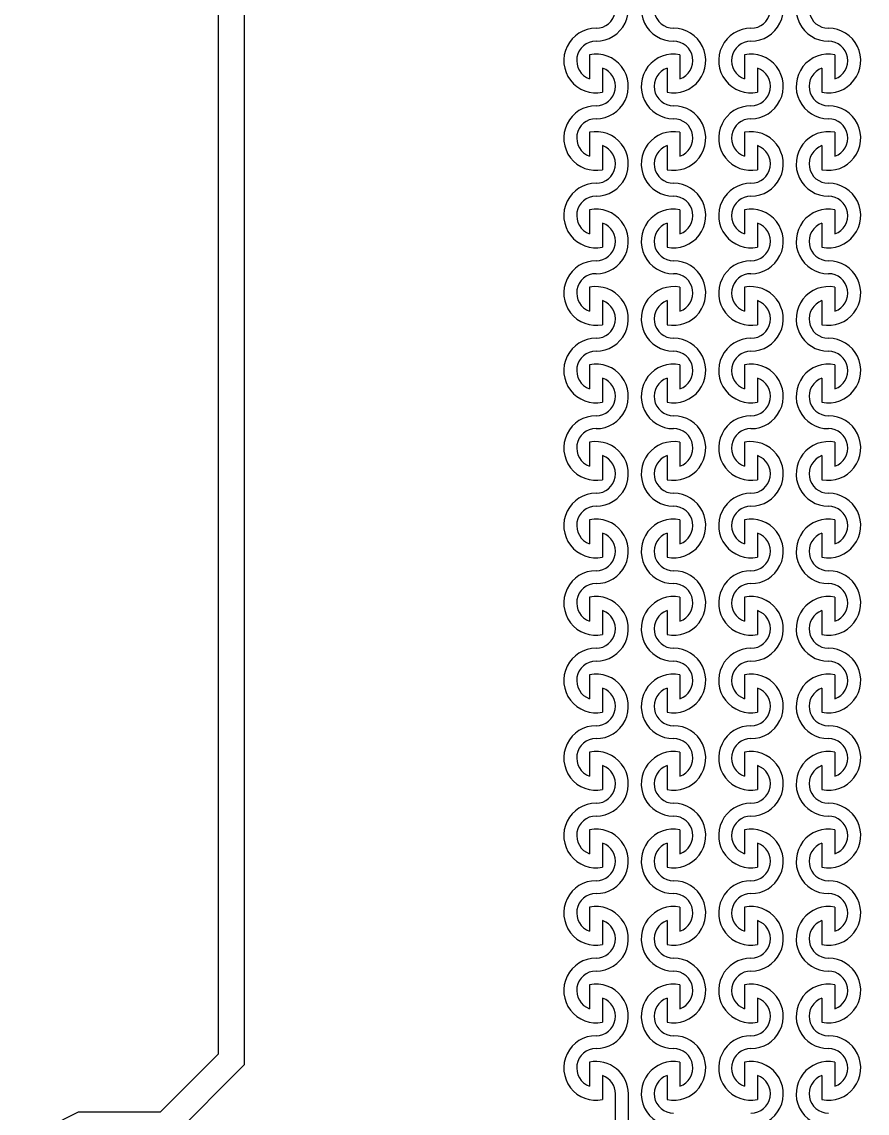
# Model space of a CAD drawing. Header units: millimetres. Extents: x 40661 to 310350, y 5158 to 133158.
# Drawn here: x 103112 to 106386, y 56996 to 61221 of the extents above; entities that cross this region are included whole.
import ezdxf

# ---------------------------------------------------------------- set-up
doc = ezdxf.new("R2010")
doc.units = ezdxf.units.MM
doc.layers.add('Clear', color=150, linetype='Continuous')

msp = doc.modelspace()

# ---------------------------------------------------------------- linework, layer by layer
for radius in [25000, 25000, 15000, 15000]:
    msp.add_circle((115660.5, 56821.1), radius)
at = {"layer": 'Clear'}
for p, q in [((103874.1, 57225.4), (103874.1, 63662.5)), ((103874.1, 57225.4), (103874.1, 63662.5)), ((103974.1, 57184), (103974.1, 63621.1)), ((103974.1, 57184), (103974.1, 63621.1)), ((105311.2, 61093.6), (105311.2, 61000.4)), ((105311.2, 61093.6), (105311.2, 61000.4)), ((105311.2, 61093.6), (105311.2, 61000.4)), ((105311.2, 61093.6), (105311.2, 61000.4)), ((105661.2, 61093.6), (105661.2, 61000.4)), ((105661.2, 61093.6), (105661.2, 61000.4)), ((105661.2, 61093.6), (105661.2, 61000.4)), ((105661.2, 61093.6), (105661.2, 61000.4)), ((105911.2, 61093.6), (105911.2, 61000.4)), ((105911.2, 61093.6), (105911.2, 61000.4)), ((105911.2, 61093.6), (105911.2, 61000.4)), ((105911.2, 61093.6), (105911.2, 61000.4)), ((106261.2, 61093.6), (106261.2, 61000.4)), ((106261.2, 61093.6), (106261.2, 61000.4)), ((106261.2, 61093.6), (106261.2, 61000.4)), ((106261.2, 61093.6), (106261.2, 61000.4)), ((105361.2, 61041.8), (105361.2, 60948.6)), ((105361.2, 61041.8), (105361.2, 60948.6)), ((105361.2, 61041.8), (105361.2, 60948.6)), ((105361.2, 61041.8), (105361.2, 60948.6)), ((105611.2, 61041.8), (105611.2, 60948.6)), ((105611.2, 61041.8), (105611.2, 60948.6)), ((105611.2, 61041.8), (105611.2, 60948.6)), ((105611.2, 61041.8), (105611.2, 60948.6)), ((105961.2, 61041.8), (105961.2, 60948.6)), ((105961.2, 61041.8), (105961.2, 60948.6)), ((105961.2, 61041.8), (105961.2, 60948.6)), ((105961.2, 61041.8), (105961.2, 60948.6)), ((106211.2, 61041.8), (106211.2, 60948.6)), ((106211.2, 61041.8), (106211.2, 60948.6)), ((106211.2, 61041.8), (106211.2, 60948.6)), ((106211.2, 61041.8), (106211.2, 60948.6)), ((105311.2, 60793.6), (105311.2, 60700.4)), ((105311.2, 60793.6), (105311.2, 60700.4)), ((105311.2, 60793.6), (105311.2, 60700.4)), ((105311.2, 60793.6), (105311.2, 60700.4)), ((105661.2, 60793.6), (105661.2, 60700.4)), ((105661.2, 60793.6), (105661.2, 60700.4)), ((105661.2, 60793.6), (105661.2, 60700.4)), ((105661.2, 60793.6), (105661.2, 60700.4)), ((105911.2, 60793.6), (105911.2, 60700.4)), ((105911.2, 60793.6), (105911.2, 60700.4)), ((105911.2, 60793.6), (105911.2, 60700.4)), ((105911.2, 60793.6), (105911.2, 60700.4)), ((106261.2, 60793.6), (106261.2, 60700.4)), ((106261.2, 60793.6), (106261.2, 60700.4)), ((106261.2, 60793.6), (106261.2, 60700.4)), ((106261.2, 60793.6), (106261.2, 60700.4)), ((105361.2, 60741.8), (105361.2, 60648.6)), ((105361.2, 60741.8), (105361.2, 60648.6)), ((105361.2, 60741.8), (105361.2, 60648.6)), ((105361.2, 60741.8), (105361.2, 60648.6)), ((105611.2, 60741.8), (105611.2, 60648.6)), ((105611.2, 60741.8), (105611.2, 60648.6)), ((105611.2, 60741.8), (105611.2, 60648.6)), ((105611.2, 60741.8), (105611.2, 60648.6)), ((105961.2, 60741.8), (105961.2, 60648.6)), ((105961.2, 60741.8), (105961.2, 60648.6)), ((105961.2, 60741.8), (105961.2, 60648.6)), ((105961.2, 60741.8), (105961.2, 60648.6)), ((106211.2, 60741.8), (106211.2, 60648.6)), ((106211.2, 60741.8), (106211.2, 60648.6)), ((106211.2, 60741.8), (106211.2, 60648.6)), ((106211.2, 60741.8), (106211.2, 60648.6)), ((105311.2, 60493.6), (105311.2, 60400.4)), ((105311.2, 60493.6), (105311.2, 60400.4)), ((105311.2, 60493.6), (105311.2, 60400.4)), ((105311.2, 60493.6), (105311.2, 60400.4)), ((105661.2, 60493.6), (105661.2, 60400.4)), ((105661.2, 60493.6), (105661.2, 60400.4)), ((105661.2, 60493.6), (105661.2, 60400.4)), ((105661.2, 60493.6), (105661.2, 60400.4)), ((105911.2, 60493.6), (105911.2, 60400.4)), ((105911.2, 60493.6), (105911.2, 60400.4)), ((105911.2, 60493.6), (105911.2, 60400.4)), ((105911.2, 60493.6), (105911.2, 60400.4)), ((106261.2, 60493.6), (106261.2, 60400.4)), ((106261.2, 60493.6), (106261.2, 60400.4)), ((106261.2, 60493.6), (106261.2, 60400.4)), ((106261.2, 60493.6), (106261.2, 60400.4)), ((105361.2, 60441.8), (105361.2, 60348.6)), ((105361.2, 60441.8), (105361.2, 60348.6)), ((105361.2, 60441.8), (105361.2, 60348.6)), ((105361.2, 60441.8), (105361.2, 60348.6)), ((105611.2, 60441.8), (105611.2, 60348.6)), ((105611.2, 60441.8), (105611.2, 60348.6)), ((105611.2, 60441.8), (105611.2, 60348.6)), ((105611.2, 60441.8), (105611.2, 60348.6)), ((105961.2, 60441.8), (105961.2, 60348.6)), ((105961.2, 60441.8), (105961.2, 60348.6)), ((105961.2, 60441.8), (105961.2, 60348.6)), ((105961.2, 60441.8), (105961.2, 60348.6)), ((106211.2, 60441.8), (106211.2, 60348.6)), ((106211.2, 60441.8), (106211.2, 60348.6)), ((106211.2, 60441.8), (106211.2, 60348.6)), ((106211.2, 60441.8), (106211.2, 60348.6)), ((105311.2, 60193.6), (105311.2, 60100.4)), ((105311.2, 60193.6), (105311.2, 60100.4)), ((105311.2, 60193.6), (105311.2, 60100.4)), ((105311.2, 60193.6), (105311.2, 60100.4)), ((105661.2, 60193.6), (105661.2, 60100.4)), ((105661.2, 60193.6), (105661.2, 60100.4)), ((105661.2, 60193.6), (105661.2, 60100.4)), ((105661.2, 60193.6), (105661.2, 60100.4)), ((105911.2, 60193.6), (105911.2, 60100.4)), ((105911.2, 60193.6), (105911.2, 60100.4)), ((105911.2, 60193.6), (105911.2, 60100.4)), ((105911.2, 60193.6), (105911.2, 60100.4)), ((106261.2, 60193.6), (106261.2, 60100.4)), ((106261.2, 60193.6), (106261.2, 60100.4)), ((106261.2, 60193.6), (106261.2, 60100.4)), ((106261.2, 60193.6), (106261.2, 60100.4)), ((105361.2, 60141.8), (105361.2, 60048.6)), ((105361.2, 60141.8), (105361.2, 60048.6)), ((105361.2, 60141.8), (105361.2, 60048.6)), ((105361.2, 60141.8), (105361.2, 60048.6)), ((105611.2, 60141.8), (105611.2, 60048.6)), ((105611.2, 60141.8), (105611.2, 60048.6)), ((105611.2, 60141.8), (105611.2, 60048.6)), ((105611.2, 60141.8), (105611.2, 60048.6)), ((105961.2, 60141.8), (105961.2, 60048.6)), ((105961.2, 60141.8), (105961.2, 60048.6)), ((105961.2, 60141.8), (105961.2, 60048.6)), ((105961.2, 60141.8), (105961.2, 60048.6)), ((106211.2, 60141.8), (106211.2, 60048.6)), ((106211.2, 60141.8), (106211.2, 60048.6)), ((106211.2, 60141.8), (106211.2, 60048.6)), ((106211.2, 60141.8), (106211.2, 60048.6)), ((105311.2, 59893.6), (105311.2, 59800.4)), ((105311.2, 59893.6), (105311.2, 59800.4)), ((105311.2, 59893.6), (105311.2, 59800.4)), ((105311.2, 59893.6), (105311.2, 59800.4)), ((105661.2, 59893.6), (105661.2, 59800.4)), ((105661.2, 59893.6), (105661.2, 59800.4)), ((105661.2, 59893.6), (105661.2, 59800.4)), ((105661.2, 59893.6), (105661.2, 59800.4)), ((105911.2, 59893.6), (105911.2, 59800.4)), ((105911.2, 59893.6), (105911.2, 59800.4)), ((105911.2, 59893.6), (105911.2, 59800.4)), ((105911.2, 59893.6), (105911.2, 59800.4)), ((106261.2, 59893.6), (106261.2, 59800.4)), ((106261.2, 59893.6), (106261.2, 59800.4)), ((106261.2, 59893.6), (106261.2, 59800.4)), ((106261.2, 59893.6), (106261.2, 59800.4)), ((105361.2, 59841.8), (105361.2, 59748.6)), ((105361.2, 59841.8), (105361.2, 59748.6)), ((105361.2, 59841.8), (105361.2, 59748.6)), ((105361.2, 59841.8), (105361.2, 59748.6)), ((105611.2, 59841.8), (105611.2, 59748.6)), ((105611.2, 59841.8), (105611.2, 59748.6)), ((105611.2, 59841.8), (105611.2, 59748.6)), ((105611.2, 59841.8), (105611.2, 59748.6)), ((105961.2, 59841.8), (105961.2, 59748.6)), ((105961.2, 59841.8), (105961.2, 59748.6)), ((105961.2, 59841.8), (105961.2, 59748.6)), ((105961.2, 59841.8), (105961.2, 59748.6)), ((106211.2, 59841.8), (106211.2, 59748.6)), ((106211.2, 59841.8), (106211.2, 59748.6)), ((106211.2, 59841.8), (106211.2, 59748.6)), ((106211.2, 59841.8), (106211.2, 59748.6)), ((105311.2, 59593.6), (105311.2, 59500.4)), ((105311.2, 59593.6), (105311.2, 59500.4)), ((105311.2, 59593.6), (105311.2, 59500.4)), ((105311.2, 59593.6), (105311.2, 59500.4)), ((105661.2, 59593.6), (105661.2, 59500.4)), ((105661.2, 59593.6), (105661.2, 59500.4)), ((105661.2, 59593.6), (105661.2, 59500.4)), ((105661.2, 59593.6), (105661.2, 59500.4)), ((105911.2, 59593.6), (105911.2, 59500.4)), ((105911.2, 59593.6), (105911.2, 59500.4)), ((105911.2, 59593.6), (105911.2, 59500.4)), ((105911.2, 59593.6), (105911.2, 59500.4)), ((106261.2, 59593.6), (106261.2, 59500.4)), ((106261.2, 59593.6), (106261.2, 59500.4)), ((106261.2, 59593.6), (106261.2, 59500.4)), ((106261.2, 59593.6), (106261.2, 59500.4)), ((105361.2, 59541.8), (105361.2, 59448.6)), ((105361.2, 59541.8), (105361.2, 59448.6)), ((105361.2, 59541.8), (105361.2, 59448.6)), ((105361.2, 59541.8), (105361.2, 59448.6)), ((105611.2, 59541.8), (105611.2, 59448.6)), ((105611.2, 59541.8), (105611.2, 59448.6)), ((105611.2, 59541.8), (105611.2, 59448.6)), ((105611.2, 59541.8), (105611.2, 59448.6)), ((105961.2, 59541.8), (105961.2, 59448.6)), ((105961.2, 59541.8), (105961.2, 59448.6)), ((105961.2, 59541.8), (105961.2, 59448.6)), ((105961.2, 59541.8), (105961.2, 59448.6)), ((106211.2, 59541.8), (106211.2, 59448.6)), ((106211.2, 59541.8), (106211.2, 59448.6)), ((106211.2, 59541.8), (106211.2, 59448.6)), ((106211.2, 59541.8), (106211.2, 59448.6)), ((105311.2, 59293.6), (105311.2, 59200.4)), ((105311.2, 59293.6), (105311.2, 59200.4)), ((105311.2, 59293.6), (105311.2, 59200.4)), ((105311.2, 59293.6), (105311.2, 59200.4)), ((105661.2, 59293.6), (105661.2, 59200.4)), ((105661.2, 59293.6), (105661.2, 59200.4)), ((105661.2, 59293.6), (105661.2, 59200.4)), ((105661.2, 59293.6), (105661.2, 59200.4)), ((105911.2, 59293.6), (105911.2, 59200.4)), ((105911.2, 59293.6), (105911.2, 59200.4)), ((105911.2, 59293.6), (105911.2, 59200.4)), ((105911.2, 59293.6), (105911.2, 59200.4)), ((106261.2, 59293.6), (106261.2, 59200.4)), ((106261.2, 59293.6), (106261.2, 59200.4)), ((106261.2, 59293.6), (106261.2, 59200.4)), ((106261.2, 59293.6), (106261.2, 59200.4)), ((105361.2, 59241.8), (105361.2, 59148.6)), ((105361.2, 59241.8), (105361.2, 59148.6)), ((105361.2, 59241.8), (105361.2, 59148.6)), ((105361.2, 59241.8), (105361.2, 59148.6)), ((105611.2, 59241.8), (105611.2, 59148.6)), ((105611.2, 59241.8), (105611.2, 59148.6)), ((105611.2, 59241.8), (105611.2, 59148.6)), ((105611.2, 59241.8), (105611.2, 59148.6)), ((105961.2, 59241.8), (105961.2, 59148.6)), ((105961.2, 59241.8), (105961.2, 59148.6)), ((105961.2, 59241.8), (105961.2, 59148.6)), ((105961.2, 59241.8), (105961.2, 59148.6)), ((106211.2, 59241.8), (106211.2, 59148.6)), ((106211.2, 59241.8), (106211.2, 59148.6)), ((106211.2, 59241.8), (106211.2, 59148.6)), ((106211.2, 59241.8), (106211.2, 59148.6)), ((105311.2, 58993.6), (105311.2, 58900.4)), ((105311.2, 58993.6), (105311.2, 58900.4)), ((105311.2, 58993.6), (105311.2, 58900.4)), ((105311.2, 58993.6), (105311.2, 58900.4)), ((105661.2, 58993.6), (105661.2, 58900.4)), ((105661.2, 58993.6), (105661.2, 58900.4)), ((105661.2, 58993.6), (105661.2, 58900.4)), ((105661.2, 58993.6), (105661.2, 58900.4)), ((105911.2, 58993.6), (105911.2, 58900.4)), ((105911.2, 58993.6), (105911.2, 58900.4)), ((105911.2, 58993.6), (105911.2, 58900.4)), ((105911.2, 58993.6), (105911.2, 58900.4)), ((106261.2, 58993.6), (106261.2, 58900.4)), ((106261.2, 58993.6), (106261.2, 58900.4)), ((106261.2, 58993.6), (106261.2, 58900.4)), ((106261.2, 58993.6), (106261.2, 58900.4)), ((105361.2, 58941.8), (105361.2, 58848.6)), ((105361.2, 58941.8), (105361.2, 58848.6)), ((105361.2, 58941.8), (105361.2, 58848.6)), ((105361.2, 58941.8), (105361.2, 58848.6)), ((105611.2, 58941.8), (105611.2, 58848.6)), ((105611.2, 58941.8), (105611.2, 58848.6)), ((105611.2, 58941.8), (105611.2, 58848.6)), ((105611.2, 58941.8), (105611.2, 58848.6)), ((105961.2, 58941.8), (105961.2, 58848.6)), ((105961.2, 58941.8), (105961.2, 58848.6)), ((105961.2, 58941.8), (105961.2, 58848.6)), ((105961.2, 58941.8), (105961.2, 58848.6)), ((106211.2, 58941.8), (106211.2, 58848.6)), ((106211.2, 58941.8), (106211.2, 58848.6)), ((106211.2, 58941.8), (106211.2, 58848.6)), ((106211.2, 58941.8), (106211.2, 58848.6)), ((105311.2, 58693.6), (105311.2, 58600.4)), ((105311.2, 58693.6), (105311.2, 58600.4)), ((105311.2, 58693.6), (105311.2, 58600.4)), ((105311.2, 58693.6), (105311.2, 58600.4)), ((105661.2, 58693.6), (105661.2, 58600.4)), ((105661.2, 58693.6), (105661.2, 58600.4)), ((105661.2, 58693.6), (105661.2, 58600.4)), ((105661.2, 58693.6), (105661.2, 58600.4)), ((105911.2, 58693.6), (105911.2, 58600.4)), ((105911.2, 58693.6), (105911.2, 58600.4)), ((105911.2, 58693.6), (105911.2, 58600.4)), ((105911.2, 58693.6), (105911.2, 58600.4)), ((106261.2, 58693.6), (106261.2, 58600.4)), ((106261.2, 58693.6), (106261.2, 58600.4)), ((106261.2, 58693.6), (106261.2, 58600.4)), ((106261.2, 58693.6), (106261.2, 58600.4)), ((105361.2, 58641.8), (105361.2, 58548.6)), ((105361.2, 58641.8), (105361.2, 58548.6)), ((105361.2, 58641.8), (105361.2, 58548.6)), ((105361.2, 58641.8), (105361.2, 58548.6)), ((105611.2, 58641.8), (105611.2, 58548.6)), ((105611.2, 58641.8), (105611.2, 58548.6)), ((105611.2, 58641.8), (105611.2, 58548.6)), ((105611.2, 58641.8), (105611.2, 58548.6)), ((105961.2, 58641.8), (105961.2, 58548.6)), ((105961.2, 58641.8), (105961.2, 58548.6)), ((105961.2, 58641.8), (105961.2, 58548.6)), ((105961.2, 58641.8), (105961.2, 58548.6)), ((106211.2, 58641.8), (106211.2, 58548.6)), ((106211.2, 58641.8), (106211.2, 58548.6)), ((106211.2, 58641.8), (106211.2, 58548.6)), ((106211.2, 58641.8), (106211.2, 58548.6)), ((105311.2, 58393.6), (105311.2, 58300.4)), ((105311.2, 58393.6), (105311.2, 58300.4)), ((105311.2, 58393.6), (105311.2, 58300.4)), ((105311.2, 58393.6), (105311.2, 58300.4)), ((105661.2, 58393.6), (105661.2, 58300.4)), ((105661.2, 58393.6), (105661.2, 58300.4)), ((105661.2, 58393.6), (105661.2, 58300.4)), ((105661.2, 58393.6), (105661.2, 58300.4)), ((105911.2, 58393.6), (105911.2, 58300.4)), ((105911.2, 58393.6), (105911.2, 58300.4)), ((105911.2, 58393.6), (105911.2, 58300.4)), ((105911.2, 58393.6), (105911.2, 58300.4)), ((106261.2, 58393.6), (106261.2, 58300.4)), ((106261.2, 58393.6), (106261.2, 58300.4)), ((106261.2, 58393.6), (106261.2, 58300.4)), ((106261.2, 58393.6), (106261.2, 58300.4)), ((105361.2, 58341.8), (105361.2, 58248.6)), ((105361.2, 58341.8), (105361.2, 58248.6)), ((105361.2, 58341.8), (105361.2, 58248.6)), ((105361.2, 58341.8), (105361.2, 58248.6)), ((105611.2, 58341.8), (105611.2, 58248.6)), ((105611.2, 58341.8), (105611.2, 58248.6)), ((105611.2, 58341.8), (105611.2, 58248.6)), ((105611.2, 58341.8), (105611.2, 58248.6)), ((105961.2, 58341.8), (105961.2, 58248.6)), ((105961.2, 58341.8), (105961.2, 58248.6)), ((105961.2, 58341.8), (105961.2, 58248.6)), ((105961.2, 58341.8), (105961.2, 58248.6)), ((106211.2, 58341.8), (106211.2, 58248.6)), ((106211.2, 58341.8), (106211.2, 58248.6)), ((106211.2, 58341.8), (106211.2, 58248.6)), ((106211.2, 58341.8), (106211.2, 58248.6)), ((105311.2, 58093.6), (105311.2, 58000.4)), ((105311.2, 58093.6), (105311.2, 58000.4)), ((105311.2, 58093.6), (105311.2, 58000.4)), ((105311.2, 58093.6), (105311.2, 58000.4)), ((105661.2, 58093.6), (105661.2, 58000.4)), ((105661.2, 58093.6), (105661.2, 58000.4)), ((105661.2, 58093.6), (105661.2, 58000.4)), ((105661.2, 58093.6), (105661.2, 58000.4)), ((105911.2, 58093.6), (105911.2, 58000.4)), ((105911.2, 58093.6), (105911.2, 58000.4)), ((105911.2, 58093.6), (105911.2, 58000.4)), ((105911.2, 58093.6), (105911.2, 58000.4)), ((106261.2, 58093.6), (106261.2, 58000.4)), ((106261.2, 58093.6), (106261.2, 58000.4)), ((106261.2, 58093.6), (106261.2, 58000.4)), ((106261.2, 58093.6), (106261.2, 58000.4)), ((105361.2, 58041.8), (105361.2, 57948.6)), ((105361.2, 58041.8), (105361.2, 57948.6)), ((105361.2, 58041.8), (105361.2, 57948.6)), ((105361.2, 58041.8), (105361.2, 57948.6)), ((105611.2, 58041.8), (105611.2, 57948.6)), ((105611.2, 58041.8), (105611.2, 57948.6)), ((105611.2, 58041.8), (105611.2, 57948.6)), ((105611.2, 58041.8), (105611.2, 57948.6)), ((105961.2, 58041.8), (105961.2, 57948.6)), ((105961.2, 58041.8), (105961.2, 57948.6)), ((105961.2, 58041.8), (105961.2, 57948.6)), ((105961.2, 58041.8), (105961.2, 57948.6)), ((106211.2, 58041.8), (106211.2, 57948.6)), ((106211.2, 58041.8), (106211.2, 57948.6)), ((106211.2, 58041.8), (106211.2, 57948.6)), ((106211.2, 58041.8), (106211.2, 57948.6)), ((105311.2, 57793.6), (105311.2, 57700.4)), ((105311.2, 57793.6), (105311.2, 57700.4)), ((105311.2, 57793.6), (105311.2, 57700.4)), ((105311.2, 57793.6), (105311.2, 57700.4)), ((105661.2, 57793.6), (105661.2, 57700.4)), ((105661.2, 57793.6), (105661.2, 57700.4)), ((105661.2, 57793.6), (105661.2, 57700.4)), ((105661.2, 57793.6), (105661.2, 57700.4)), ((105911.2, 57793.6), (105911.2, 57700.4)), ((105911.2, 57793.6), (105911.2, 57700.4)), ((105911.2, 57793.6), (105911.2, 57700.4)), ((105911.2, 57793.6), (105911.2, 57700.4)), ((106261.2, 57793.6), (106261.2, 57700.4)), ((106261.2, 57793.6), (106261.2, 57700.4)), ((106261.2, 57793.6), (106261.2, 57700.4)), ((106261.2, 57793.6), (106261.2, 57700.4)), ((105361.2, 57741.8), (105361.2, 57648.6)), ((105361.2, 57741.8), (105361.2, 57648.6)), ((105361.2, 57741.8), (105361.2, 57648.6)), ((105361.2, 57741.8), (105361.2, 57648.6)), ((105611.2, 57741.8), (105611.2, 57648.6)), ((105611.2, 57741.8), (105611.2, 57648.6)), ((105611.2, 57741.8), (105611.2, 57648.6)), ((105611.2, 57741.8), (105611.2, 57648.6)), ((105961.2, 57741.8), (105961.2, 57648.6)), ((105961.2, 57741.8), (105961.2, 57648.6)), ((105961.2, 57741.8), (105961.2, 57648.6)), ((105961.2, 57741.8), (105961.2, 57648.6)), ((106211.2, 57741.8), (106211.2, 57648.6)), ((106211.2, 57741.8), (106211.2, 57648.6)), ((106211.2, 57741.8), (106211.2, 57648.6)), ((106211.2, 57741.8), (106211.2, 57648.6)), ((105311.2, 57493.6), (105311.2, 57400.4)), ((105311.2, 57493.6), (105311.2, 57400.4)), ((105311.2, 57493.6), (105311.2, 57400.4)), ((105311.2, 57493.6), (105311.2, 57400.4)), ((105661.2, 57493.6), (105661.2, 57400.4)), ((105661.2, 57493.6), (105661.2, 57400.4)), ((105661.2, 57493.6), (105661.2, 57400.4)), ((105661.2, 57493.6), (105661.2, 57400.4)), ((105911.2, 57493.6), (105911.2, 57400.4)), ((105911.2, 57493.6), (105911.2, 57400.4)), ((105911.2, 57493.6), (105911.2, 57400.4)), ((105911.2, 57493.6), (105911.2, 57400.4)), ((106261.2, 57493.6), (106261.2, 57400.4)), ((106261.2, 57493.6), (106261.2, 57400.4)), ((106261.2, 57493.6), (106261.2, 57400.4)), ((106261.2, 57493.6), (106261.2, 57400.4)), ((105361.2, 57441.8), (105361.2, 57348.6)), ((105361.2, 57441.8), (105361.2, 57348.6)), ((105361.2, 57441.8), (105361.2, 57348.6)), ((105361.2, 57441.8), (105361.2, 57348.6)), ((105611.2, 57441.8), (105611.2, 57348.6)), ((105611.2, 57441.8), (105611.2, 57348.6)), ((105611.2, 57441.8), (105611.2, 57348.6)), ((105611.2, 57441.8), (105611.2, 57348.6)), ((105961.2, 57441.8), (105961.2, 57348.6)), ((105961.2, 57441.8), (105961.2, 57348.6)), ((105961.2, 57441.8), (105961.2, 57348.6)), ((105961.2, 57441.8), (105961.2, 57348.6)), ((106211.2, 57441.8), (106211.2, 57348.6)), ((106211.2, 57441.8), (106211.2, 57348.6)), ((106211.2, 57441.8), (106211.2, 57348.6)), ((106211.2, 57441.8), (106211.2, 57348.6)), ((103649.8, 57001.1), (103874.1, 57225.4)), ((103649.8, 57001.1), (103874.1, 57225.4)), ((103691.2, 56901.1), (103974.1, 57184)), ((103691.2, 56901.1), (103974.1, 57184)), ((105311.2, 57193.6), (105311.2, 57100.4)), ((105311.2, 57193.6), (105311.2, 57100.4)), ((105311.2, 57193.6), (105311.2, 57100.4)), ((105311.2, 57193.6), (105311.2, 57100.4)), ((105661.2, 57193.6), (105661.2, 57100.4)), ((105661.2, 57193.6), (105661.2, 57100.4)), ((105661.2, 57193.6), (105661.2, 57100.4)), ((105661.2, 57193.6), (105661.2, 57100.4)), ((105911.2, 57193.6), (105911.2, 57100.4)), ((105911.2, 57193.6), (105911.2, 57100.4)), ((105911.2, 57193.6), (105911.2, 57100.4)), ((105911.2, 57193.6), (105911.2, 57100.4)), ((106261.2, 57193.6), (106261.2, 57100.4)), ((106261.2, 57193.6), (106261.2, 57100.4)), ((106261.2, 57193.6), (106261.2, 57100.4)), ((106261.2, 57193.6), (106261.2, 57100.4)), ((105361.2, 57141.8), (105361.2, 57048.6)), ((105361.2, 57141.8), (105361.2, 57048.6)), ((105361.2, 57141.8), (105361.2, 57048.6)), ((105361.2, 57141.8), (105361.2, 57048.6)), ((105611.2, 57141.8), (105611.2, 57048.6)), ((105611.2, 57141.8), (105611.2, 57048.6)), ((105611.2, 57141.8), (105611.2, 57048.6)), ((105611.2, 57141.8), (105611.2, 57048.6)), ((105961.2, 57141.8), (105961.2, 57048.6)), ((105961.2, 57141.8), (105961.2, 57048.6)), ((105961.2, 57141.8), (105961.2, 57048.6)), ((105961.2, 57141.8), (105961.2, 57048.6)), ((106211.2, 57141.8), (106211.2, 57048.6)), ((106211.2, 57141.8), (106211.2, 57048.6)), ((106211.2, 57141.8), (106211.2, 57048.6)), ((106211.2, 57141.8), (106211.2, 57048.6)), ((105411.2, 56921.1), (105411.2, 57071.1)), ((105411.2, 56921.1), (105411.2, 57071.1)), ((105461.2, 56921.1), (105461.2, 57071.1)), ((105461.2, 56921.1), (105461.2, 57071.1)), ((103211.2, 56941.1), (103331.2, 57001.1)), ((103211.2, 56941.1), (103331.2, 57001.1)), ((103331.2, 57001.1), (103649.8, 57001.1)), ((103331.2, 57001.1), (103649.8, 57001.1))]:
    msp.add_line(p, q, dxfattribs=at)
for centre, radius, start, end in [((105336.2, 61271.1), 125, 270, 101.537), ((105336.2, 61271.1), 125, 270, 101.537), ((105636.2, 61271.1), 125, 78.463, 270), ((105636.2, 61271.1), 125, 78.463, 270), ((105936.2, 61271.1), 125, 270, 101.537), ((105936.2, 61271.1), 125, 270, 101.537), ((106236.2, 61271.1), 125, 78.463, 270), ((106236.2, 61271.1), 125, 78.463, 270), ((105336.2, 61271.1), 75, 270, 70.5288), ((105336.2, 61271.1), 75, 270, 70.5288), ((105636.2, 61271.1), 75, 109.4712, 270), ((105636.2, 61271.1), 75, 109.4712, 270), ((105936.2, 61271.1), 75, 270, 70.5288), ((105936.2, 61271.1), 75, 270, 70.5288), ((106236.2, 61271.1), 75, 109.4712, 270), ((106236.2, 61271.1), 75, 109.4712, 270), ((105336.2, 61071.1), 125, 90, 281.537), ((105336.2, 61071.1), 125, 90, 281.537), ((105636.2, 61071.1), 125, 258.463, 90), ((105636.2, 61071.1), 125, 258.463, 90), ((105936.2, 61071.1), 125, 90, 281.537), ((105936.2, 61071.1), 125, 90, 281.537), ((106236.2, 61071.1), 125, 258.463, 90), ((106236.2, 61071.1), 125, 258.463, 90), ((105336.2, 61071.1), 75, 90, 250.5288), ((105336.2, 61071.1), 75, 90, 250.5288), ((105636.2, 61071.1), 75, 289.4712, 90), ((105636.2, 61071.1), 75, 289.4712, 90), ((105936.2, 61071.1), 75, 90, 250.5288), ((105936.2, 61071.1), 75, 90, 250.5288), ((106236.2, 61071.1), 75, 289.4712, 90), ((106236.2, 61071.1), 75, 289.4712, 90), ((105336.2, 60971.1), 125, 270, 101.537), ((105336.2, 60971.1), 125, 270, 101.537), ((105636.2, 60971.1), 125, 78.463, 270), ((105636.2, 60971.1), 125, 78.463, 270), ((105936.2, 60971.1), 125, 270, 101.537), ((105936.2, 60971.1), 125, 270, 101.537), ((106236.2, 60971.1), 125, 78.463, 270), ((106236.2, 60971.1), 125, 78.463, 270), ((105336.2, 60971.1), 75, 270, 70.5288), ((105336.2, 60971.1), 75, 270, 70.5288), ((105636.2, 60971.1), 75, 109.4712, 270), ((105636.2, 60971.1), 75, 109.4712, 270), ((105936.2, 60971.1), 75, 270, 70.5288), ((105936.2, 60971.1), 75, 270, 70.5288), ((106236.2, 60971.1), 75, 109.4712, 270), ((106236.2, 60971.1), 75, 109.4712, 270), ((105336.2, 60771.1), 125, 90, 281.537), ((105336.2, 60771.1), 125, 90, 281.537), ((105636.2, 60771.1), 125, 258.463, 90), ((105636.2, 60771.1), 125, 258.463, 90), ((105936.2, 60771.1), 125, 90, 281.537), ((105936.2, 60771.1), 125, 90, 281.537), ((106236.2, 60771.1), 125, 258.463, 90), ((106236.2, 60771.1), 125, 258.463, 90), ((105336.2, 60771.1), 75, 90, 250.5288), ((105336.2, 60771.1), 75, 90, 250.5288), ((105636.2, 60771.1), 75, 289.4712, 90), ((105636.2, 60771.1), 75, 289.4712, 90), ((105936.2, 60771.1), 75, 90, 250.5288), ((105936.2, 60771.1), 75, 90, 250.5288), ((106236.2, 60771.1), 75, 289.4712, 90), ((106236.2, 60771.1), 75, 289.4712, 90), ((105336.2, 60671.1), 125, 270, 101.537), ((105336.2, 60671.1), 125, 270, 101.537), ((105636.2, 60671.1), 125, 78.463, 270), ((105636.2, 60671.1), 125, 78.463, 270), ((105936.2, 60671.1), 125, 270, 101.537), ((105936.2, 60671.1), 125, 270, 101.537), ((106236.2, 60671.1), 125, 78.463, 270), ((106236.2, 60671.1), 125, 78.463, 270), ((105336.2, 60671.1), 75, 270, 70.5288), ((105336.2, 60671.1), 75, 270, 70.5288), ((105636.2, 60671.1), 75, 109.4712, 270), ((105636.2, 60671.1), 75, 109.4712, 270), ((105936.2, 60671.1), 75, 270, 70.5288), ((105936.2, 60671.1), 75, 270, 70.5288), ((106236.2, 60671.1), 75, 109.4712, 270), ((106236.2, 60671.1), 75, 109.4712, 270), ((105336.2, 60471.1), 125, 90, 281.537), ((105336.2, 60471.1), 125, 90, 281.537), ((105636.2, 60471.1), 125, 258.463, 90), ((105636.2, 60471.1), 125, 258.463, 90), ((105936.2, 60471.1), 125, 90, 281.537), ((105936.2, 60471.1), 125, 90, 281.537), ((106236.2, 60471.1), 125, 258.463, 90), ((106236.2, 60471.1), 125, 258.463, 90), ((105336.2, 60471.1), 75, 90, 250.5288), ((105336.2, 60471.1), 75, 90, 250.5288), ((105636.2, 60471.1), 75, 289.4712, 90), ((105636.2, 60471.1), 75, 289.4712, 90), ((105936.2, 60471.1), 75, 90, 250.5288), ((105936.2, 60471.1), 75, 90, 250.5288), ((106236.2, 60471.1), 75, 289.4712, 90), ((106236.2, 60471.1), 75, 289.4712, 90), ((105336.2, 60371.1), 125, 270, 101.537), ((105336.2, 60371.1), 125, 270, 101.537), ((105636.2, 60371.1), 125, 78.463, 270), ((105636.2, 60371.1), 125, 78.463, 270), ((105936.2, 60371.1), 125, 270, 101.537), ((105936.2, 60371.1), 125, 270, 101.537), ((106236.2, 60371.1), 125, 78.463, 270), ((106236.2, 60371.1), 125, 78.463, 270), ((105336.2, 60371.1), 75, 270, 70.5288), ((105336.2, 60371.1), 75, 270, 70.5288), ((105636.2, 60371.1), 75, 109.4712, 270), ((105636.2, 60371.1), 75, 109.4712, 270), ((105936.2, 60371.1), 75, 270, 70.5288), ((105936.2, 60371.1), 75, 270, 70.5288), ((106236.2, 60371.1), 75, 109.4712, 270), ((106236.2, 60371.1), 75, 109.4712, 270), ((105336.2, 60171.1), 125, 90, 281.537), ((105336.2, 60171.1), 125, 90, 281.537), ((105636.2, 60171.1), 125, 258.463, 90), ((105636.2, 60171.1), 125, 258.463, 90), ((105936.2, 60171.1), 125, 90, 281.537), ((105936.2, 60171.1), 125, 90, 281.537), ((106236.2, 60171.1), 125, 258.463, 90), ((106236.2, 60171.1), 125, 258.463, 90), ((105336.2, 60171.1), 75, 90, 250.5288), ((105336.2, 60171.1), 75, 90, 250.5288), ((105636.2, 60171.1), 75, 289.4712, 90), ((105636.2, 60171.1), 75, 289.4712, 90), ((105936.2, 60171.1), 75, 90, 250.5288), ((105936.2, 60171.1), 75, 90, 250.5288), ((106236.2, 60171.1), 75, 289.4712, 90), ((106236.2, 60171.1), 75, 289.4712, 90), ((105336.2, 60071.1), 125, 270, 101.537), ((105336.2, 60071.1), 125, 270, 101.537), ((105636.2, 60071.1), 125, 78.463, 270), ((105636.2, 60071.1), 125, 78.463, 270), ((105936.2, 60071.1), 125, 270, 101.537), ((105936.2, 60071.1), 125, 270, 101.537), ((106236.2, 60071.1), 125, 78.463, 270), ((106236.2, 60071.1), 125, 78.463, 270), ((105336.2, 60071.1), 75, 270, 70.5288), ((105336.2, 60071.1), 75, 270, 70.5288), ((105636.2, 60071.1), 75, 109.4712, 270), ((105636.2, 60071.1), 75, 109.4712, 270), ((105936.2, 60071.1), 75, 270, 70.5288), ((105936.2, 60071.1), 75, 270, 70.5288), ((106236.2, 60071.1), 75, 109.4712, 270), ((106236.2, 60071.1), 75, 109.4712, 270), ((105336.2, 59871.1), 125, 90, 281.537), ((105336.2, 59871.1), 125, 90, 281.537), ((105636.2, 59871.1), 125, 258.463, 90), ((105636.2, 59871.1), 125, 258.463, 90), ((105936.2, 59871.1), 125, 90, 281.537), ((105936.2, 59871.1), 125, 90, 281.537), ((106236.2, 59871.1), 125, 258.463, 90), ((106236.2, 59871.1), 125, 258.463, 90), ((105336.2, 59871.1), 75, 90, 250.5288), ((105336.2, 59871.1), 75, 90, 250.5288), ((105636.2, 59871.1), 75, 289.4712, 90), ((105636.2, 59871.1), 75, 289.4712, 90), ((105936.2, 59871.1), 75, 90, 250.5288), ((105936.2, 59871.1), 75, 90, 250.5288), ((106236.2, 59871.1), 75, 289.4712, 90), ((106236.2, 59871.1), 75, 289.4712, 90), ((105336.2, 59771.1), 125, 270, 101.537), ((105336.2, 59771.1), 125, 270, 101.537), ((105636.2, 59771.1), 125, 78.463, 270), ((105636.2, 59771.1), 125, 78.463, 270), ((105936.2, 59771.1), 125, 270, 101.537), ((105936.2, 59771.1), 125, 270, 101.537), ((106236.2, 59771.1), 125, 78.463, 270), ((106236.2, 59771.1), 125, 78.463, 270), ((105336.2, 59771.1), 75, 270, 70.5288), ((105336.2, 59771.1), 75, 270, 70.5288), ((105636.2, 59771.1), 75, 109.4712, 270), ((105636.2, 59771.1), 75, 109.4712, 270), ((105936.2, 59771.1), 75, 270, 70.5288), ((105936.2, 59771.1), 75, 270, 70.5288), ((106236.2, 59771.1), 75, 109.4712, 270), ((106236.2, 59771.1), 75, 109.4712, 270), ((105336.2, 59571.1), 125, 90, 281.537), ((105336.2, 59571.1), 125, 90, 281.537), ((105636.2, 59571.1), 125, 258.463, 90), ((105636.2, 59571.1), 125, 258.463, 90), ((105936.2, 59571.1), 125, 90, 281.537), ((105936.2, 59571.1), 125, 90, 281.537), ((106236.2, 59571.1), 125, 258.463, 90), ((106236.2, 59571.1), 125, 258.463, 90), ((105336.2, 59571.1), 75, 90, 250.5288), ((105336.2, 59571.1), 75, 90, 250.5288), ((105636.2, 59571.1), 75, 289.4712, 90), ((105636.2, 59571.1), 75, 289.4712, 90), ((105936.2, 59571.1), 75, 90, 250.5288), ((105936.2, 59571.1), 75, 90, 250.5288), ((106236.2, 59571.1), 75, 289.4712, 90), ((106236.2, 59571.1), 75, 289.4712, 90), ((105336.2, 59471.1), 125, 270, 101.537), ((105336.2, 59471.1), 125, 270, 101.537), ((105636.2, 59471.1), 125, 78.463, 270), ((105636.2, 59471.1), 125, 78.463, 270), ((105936.2, 59471.1), 125, 270, 101.537), ((105936.2, 59471.1), 125, 270, 101.537), ((106236.2, 59471.1), 125, 78.463, 270), ((106236.2, 59471.1), 125, 78.463, 270), ((105336.2, 59471.1), 75, 270, 70.5288), ((105336.2, 59471.1), 75, 270, 70.5288), ((105636.2, 59471.1), 75, 109.4712, 270), ((105636.2, 59471.1), 75, 109.4712, 270), ((105936.2, 59471.1), 75, 270, 70.5288), ((105936.2, 59471.1), 75, 270, 70.5288), ((106236.2, 59471.1), 75, 109.4712, 270), ((106236.2, 59471.1), 75, 109.4712, 270), ((105336.2, 59271.1), 125, 90, 281.537), ((105336.2, 59271.1), 125, 90, 281.537), ((105636.2, 59271.1), 125, 258.463, 90), ((105636.2, 59271.1), 125, 258.463, 90), ((105936.2, 59271.1), 125, 90, 281.537), ((105936.2, 59271.1), 125, 90, 281.537), ((106236.2, 59271.1), 125, 258.463, 90), ((106236.2, 59271.1), 125, 258.463, 90), ((105336.2, 59271.1), 75, 90, 250.5288), ((105336.2, 59271.1), 75, 90, 250.5288), ((105636.2, 59271.1), 75, 289.4712, 90), ((105636.2, 59271.1), 75, 289.4712, 90), ((105936.2, 59271.1), 75, 90, 250.5288), ((105936.2, 59271.1), 75, 90, 250.5288), ((106236.2, 59271.1), 75, 289.4712, 90), ((106236.2, 59271.1), 75, 289.4712, 90), ((105336.2, 59171.1), 125, 270, 101.537), ((105336.2, 59171.1), 125, 270, 101.537), ((105636.2, 59171.1), 125, 78.463, 270), ((105636.2, 59171.1), 125, 78.463, 270), ((105936.2, 59171.1), 125, 270, 101.537), ((105936.2, 59171.1), 125, 270, 101.537), ((106236.2, 59171.1), 125, 78.463, 270), ((106236.2, 59171.1), 125, 78.463, 270), ((105336.2, 59171.1), 75, 270, 70.5288), ((105336.2, 59171.1), 75, 270, 70.5288), ((105636.2, 59171.1), 75, 109.4712, 270), ((105636.2, 59171.1), 75, 109.4712, 270), ((105936.2, 59171.1), 75, 270, 70.5288), ((105936.2, 59171.1), 75, 270, 70.5288), ((106236.2, 59171.1), 75, 109.4712, 270), ((106236.2, 59171.1), 75, 109.4712, 270), ((105336.2, 58971.1), 125, 90, 281.537), ((105336.2, 58971.1), 125, 90, 281.537), ((105636.2, 58971.1), 125, 258.463, 90), ((105636.2, 58971.1), 125, 258.463, 90), ((105936.2, 58971.1), 125, 90, 281.537), ((105936.2, 58971.1), 125, 90, 281.537), ((106236.2, 58971.1), 125, 258.463, 90), ((106236.2, 58971.1), 125, 258.463, 90), ((105336.2, 58971.1), 75, 90, 250.5288), ((105336.2, 58971.1), 75, 90, 250.5288), ((105636.2, 58971.1), 75, 289.4712, 90), ((105636.2, 58971.1), 75, 289.4712, 90), ((105936.2, 58971.1), 75, 90, 250.5288), ((105936.2, 58971.1), 75, 90, 250.5288), ((106236.2, 58971.1), 75, 289.4712, 90), ((106236.2, 58971.1), 75, 289.4712, 90), ((105336.2, 58871.1), 125, 270, 101.537), ((105336.2, 58871.1), 125, 270, 101.537), ((105636.2, 58871.1), 125, 78.463, 270), ((105636.2, 58871.1), 125, 78.463, 270), ((105936.2, 58871.1), 125, 270, 101.537), ((105936.2, 58871.1), 125, 270, 101.537), ((106236.2, 58871.1), 125, 78.463, 270), ((106236.2, 58871.1), 125, 78.463, 270), ((105336.2, 58871.1), 75, 270, 70.5288), ((105336.2, 58871.1), 75, 270, 70.5288), ((105636.2, 58871.1), 75, 109.4712, 270), ((105636.2, 58871.1), 75, 109.4712, 270), ((105936.2, 58871.1), 75, 270, 70.5288), ((105936.2, 58871.1), 75, 270, 70.5288), ((106236.2, 58871.1), 75, 109.4712, 270), ((106236.2, 58871.1), 75, 109.4712, 270), ((105336.2, 58671.1), 125, 90, 281.537), ((105336.2, 58671.1), 125, 90, 281.537), ((105636.2, 58671.1), 125, 258.463, 90), ((105636.2, 58671.1), 125, 258.463, 90), ((105936.2, 58671.1), 125, 90, 281.537), ((105936.2, 58671.1), 125, 90, 281.537), ((106236.2, 58671.1), 125, 258.463, 90), ((106236.2, 58671.1), 125, 258.463, 90), ((105336.2, 58671.1), 75, 90, 250.5288), ((105336.2, 58671.1), 75, 90, 250.5288), ((105636.2, 58671.1), 75, 289.4712, 90), ((105636.2, 58671.1), 75, 289.4712, 90), ((105936.2, 58671.1), 75, 90, 250.5288), ((105936.2, 58671.1), 75, 90, 250.5288), ((106236.2, 58671.1), 75, 289.4712, 90), ((106236.2, 58671.1), 75, 289.4712, 90), ((105336.2, 58571.1), 125, 270, 101.537), ((105336.2, 58571.1), 125, 270, 101.537), ((105636.2, 58571.1), 125, 78.463, 270), ((105636.2, 58571.1), 125, 78.463, 270), ((105936.2, 58571.1), 125, 270, 101.537), ((105936.2, 58571.1), 125, 270, 101.537), ((106236.2, 58571.1), 125, 78.463, 270), ((106236.2, 58571.1), 125, 78.463, 270), ((105336.2, 58571.1), 75, 270, 70.5288), ((105336.2, 58571.1), 75, 270, 70.5288), ((105636.2, 58571.1), 75, 109.4712, 270), ((105636.2, 58571.1), 75, 109.4712, 270), ((105936.2, 58571.1), 75, 270, 70.5288), ((105936.2, 58571.1), 75, 270, 70.5288), ((106236.2, 58571.1), 75, 109.4712, 270), ((106236.2, 58571.1), 75, 109.4712, 270), ((105336.2, 58371.1), 125, 90, 281.537), ((105336.2, 58371.1), 125, 90, 281.537), ((105636.2, 58371.1), 125, 258.463, 90), ((105636.2, 58371.1), 125, 258.463, 90), ((105936.2, 58371.1), 125, 90, 281.537), ((105936.2, 58371.1), 125, 90, 281.537), ((106236.2, 58371.1), 125, 258.463, 90), ((106236.2, 58371.1), 125, 258.463, 90), ((105336.2, 58371.1), 75, 90, 250.5288), ((105336.2, 58371.1), 75, 90, 250.5288), ((105636.2, 58371.1), 75, 289.4712, 90), ((105636.2, 58371.1), 75, 289.4712, 90), ((105936.2, 58371.1), 75, 90, 250.5288), ((105936.2, 58371.1), 75, 90, 250.5288), ((106236.2, 58371.1), 75, 289.4712, 90), ((106236.2, 58371.1), 75, 289.4712, 90), ((105336.2, 58271.1), 125, 270, 101.537), ((105336.2, 58271.1), 125, 270, 101.537), ((105636.2, 58271.1), 125, 78.463, 270), ((105636.2, 58271.1), 125, 78.463, 270), ((105936.2, 58271.1), 125, 270, 101.537), ((105936.2, 58271.1), 125, 270, 101.537), ((106236.2, 58271.1), 125, 78.463, 270), ((106236.2, 58271.1), 125, 78.463, 270), ((105336.2, 58271.1), 75, 270, 70.5288), ((105336.2, 58271.1), 75, 270, 70.5288), ((105636.2, 58271.1), 75, 109.4712, 270), ((105636.2, 58271.1), 75, 109.4712, 270), ((105936.2, 58271.1), 75, 270, 70.5288), ((105936.2, 58271.1), 75, 270, 70.5288), ((106236.2, 58271.1), 75, 109.4712, 270), ((106236.2, 58271.1), 75, 109.4712, 270), ((105336.2, 58071.1), 125, 90, 281.537), ((105336.2, 58071.1), 125, 90, 281.537), ((105636.2, 58071.1), 125, 258.463, 90), ((105636.2, 58071.1), 125, 258.463, 90), ((105936.2, 58071.1), 125, 90, 281.537), ((105936.2, 58071.1), 125, 90, 281.537), ((106236.2, 58071.1), 125, 258.463, 90), ((106236.2, 58071.1), 125, 258.463, 90), ((105336.2, 58071.1), 75, 90, 250.5288), ((105336.2, 58071.1), 75, 90, 250.5288), ((105636.2, 58071.1), 75, 289.4712, 90), ((105636.2, 58071.1), 75, 289.4712, 90), ((105936.2, 58071.1), 75, 90, 250.5288), ((105936.2, 58071.1), 75, 90, 250.5288), ((106236.2, 58071.1), 75, 289.4712, 90), ((106236.2, 58071.1), 75, 289.4712, 90), ((105336.2, 57971.1), 125, 270, 101.537), ((105336.2, 57971.1), 125, 270, 101.537), ((105636.2, 57971.1), 125, 78.463, 270), ((105636.2, 57971.1), 125, 78.463, 270), ((105936.2, 57971.1), 125, 270, 101.537), ((105936.2, 57971.1), 125, 270, 101.537), ((106236.2, 57971.1), 125, 78.463, 270), ((106236.2, 57971.1), 125, 78.463, 270), ((105336.2, 57971.1), 75, 270, 70.5288), ((105336.2, 57971.1), 75, 270, 70.5288), ((105636.2, 57971.1), 75, 109.4712, 270), ((105636.2, 57971.1), 75, 109.4712, 270), ((105936.2, 57971.1), 75, 270, 70.5288), ((105936.2, 57971.1), 75, 270, 70.5288), ((106236.2, 57971.1), 75, 109.4712, 270), ((106236.2, 57971.1), 75, 109.4712, 270), ((105336.2, 57771.1), 125, 90, 281.537), ((105336.2, 57771.1), 125, 90, 281.537), ((105636.2, 57771.1), 125, 258.463, 90), ((105636.2, 57771.1), 125, 258.463, 90), ((105936.2, 57771.1), 125, 90, 281.537), ((105936.2, 57771.1), 125, 90, 281.537), ((106236.2, 57771.1), 125, 258.463, 90), ((106236.2, 57771.1), 125, 258.463, 90), ((105336.2, 57771.1), 75, 90, 250.5288), ((105336.2, 57771.1), 75, 90, 250.5288), ((105636.2, 57771.1), 75, 289.4712, 90), ((105636.2, 57771.1), 75, 289.4712, 90), ((105936.2, 57771.1), 75, 90, 250.5288), ((105936.2, 57771.1), 75, 90, 250.5288), ((106236.2, 57771.1), 75, 289.4712, 90), ((106236.2, 57771.1), 75, 289.4712, 90), ((105336.2, 57671.1), 125, 270, 101.537), ((105336.2, 57671.1), 125, 270, 101.537), ((105636.2, 57671.1), 125, 78.463, 270), ((105636.2, 57671.1), 125, 78.463, 270), ((105936.2, 57671.1), 125, 270, 101.537), ((105936.2, 57671.1), 125, 270, 101.537), ((106236.2, 57671.1), 125, 78.463, 270), ((106236.2, 57671.1), 125, 78.463, 270), ((105336.2, 57671.1), 75, 270, 70.5288), ((105336.2, 57671.1), 75, 270, 70.5288), ((105636.2, 57671.1), 75, 109.4712, 270), ((105636.2, 57671.1), 75, 109.4712, 270), ((105936.2, 57671.1), 75, 270, 70.5288), ((105936.2, 57671.1), 75, 270, 70.5288), ((106236.2, 57671.1), 75, 109.4712, 270), ((106236.2, 57671.1), 75, 109.4712, 270), ((105336.2, 57471.1), 125, 90, 281.537), ((105336.2, 57471.1), 125, 90, 281.537), ((105636.2, 57471.1), 125, 258.463, 90), ((105636.2, 57471.1), 125, 258.463, 90), ((105936.2, 57471.1), 125, 90, 281.537), ((105936.2, 57471.1), 125, 90, 281.537), ((106236.2, 57471.1), 125, 258.463, 90), ((106236.2, 57471.1), 125, 258.463, 90), ((105336.2, 57471.1), 75, 90, 250.5288), ((105336.2, 57471.1), 75, 90, 250.5288), ((105636.2, 57471.1), 75, 289.4712, 90), ((105636.2, 57471.1), 75, 289.4712, 90), ((105936.2, 57471.1), 75, 90, 250.5288), ((105936.2, 57471.1), 75, 90, 250.5288), ((106236.2, 57471.1), 75, 289.4712, 90), ((106236.2, 57471.1), 75, 289.4712, 90), ((105336.2, 57371.1), 125, 270, 101.537), ((105336.2, 57371.1), 125, 270, 101.537), ((105636.2, 57371.1), 125, 78.463, 270), ((105636.2, 57371.1), 125, 78.463, 270), ((105936.2, 57371.1), 125, 270, 101.537), ((105936.2, 57371.1), 125, 270, 101.537), ((106236.2, 57371.1), 125, 78.463, 270), ((106236.2, 57371.1), 125, 78.463, 270), ((105336.2, 57371.1), 75, 270, 70.5288), ((105336.2, 57371.1), 75, 270, 70.5288), ((105636.2, 57371.1), 75, 109.4712, 270), ((105636.2, 57371.1), 75, 109.4712, 270), ((105936.2, 57371.1), 75, 270, 70.5288), ((105936.2, 57371.1), 75, 270, 70.5288), ((106236.2, 57371.1), 75, 109.4712, 270), ((106236.2, 57371.1), 75, 109.4712, 270), ((105336.2, 57171.1), 125, 90, 281.537), ((105336.2, 57171.1), 125, 90, 281.537), ((105636.2, 57171.1), 125, 258.463, 90), ((105636.2, 57171.1), 125, 258.463, 90), ((105936.2, 57171.1), 125, 90, 281.537), ((105936.2, 57171.1), 125, 90, 281.537), ((106236.2, 57171.1), 125, 258.463, 90), ((106236.2, 57171.1), 125, 258.463, 90), ((105336.2, 57171.1), 75, 90, 250.5288), ((105336.2, 57171.1), 75, 90, 250.5288), ((105636.2, 57171.1), 75, 289.4712, 90), ((105636.2, 57171.1), 75, 289.4712, 90), ((105936.2, 57171.1), 75, 90, 250.5288), ((105936.2, 57171.1), 75, 90, 250.5288), ((106236.2, 57171.1), 75, 289.4712, 90), ((106236.2, 57171.1), 75, 289.4712, 90), ((105336.2, 57071.1), 125, 0, 101.537), ((105336.2, 57071.1), 125, 0, 101.537), ((105636.2, 57071.1), 125, 78.463, 270), ((105636.2, 57071.1), 125, 78.463, 270), ((105936.2, 57071.1), 125, 270, 101.537), ((105936.2, 57071.1), 125, 270, 101.537), ((106236.2, 57071.1), 125, 78.463, 270), ((106236.2, 57071.1), 125, 78.463, 270), ((105336.2, 57071.1), 75, 0, 70.5288), ((105336.2, 57071.1), 75, 0, 70.5288), ((105636.2, 57071.1), 75, 109.4712, 270), ((105636.2, 57071.1), 75, 109.4712, 270), ((105936.2, 57071.1), 75, 270, 70.5288), ((105936.2, 57071.1), 75, 270, 70.5288), ((106236.2, 57071.1), 75, 109.4712, 270), ((106236.2, 57071.1), 75, 109.4712, 270)]:
    msp.add_arc(centre, radius, start, end, dxfattribs=at)

doc.saveas('drawing.dxf')
